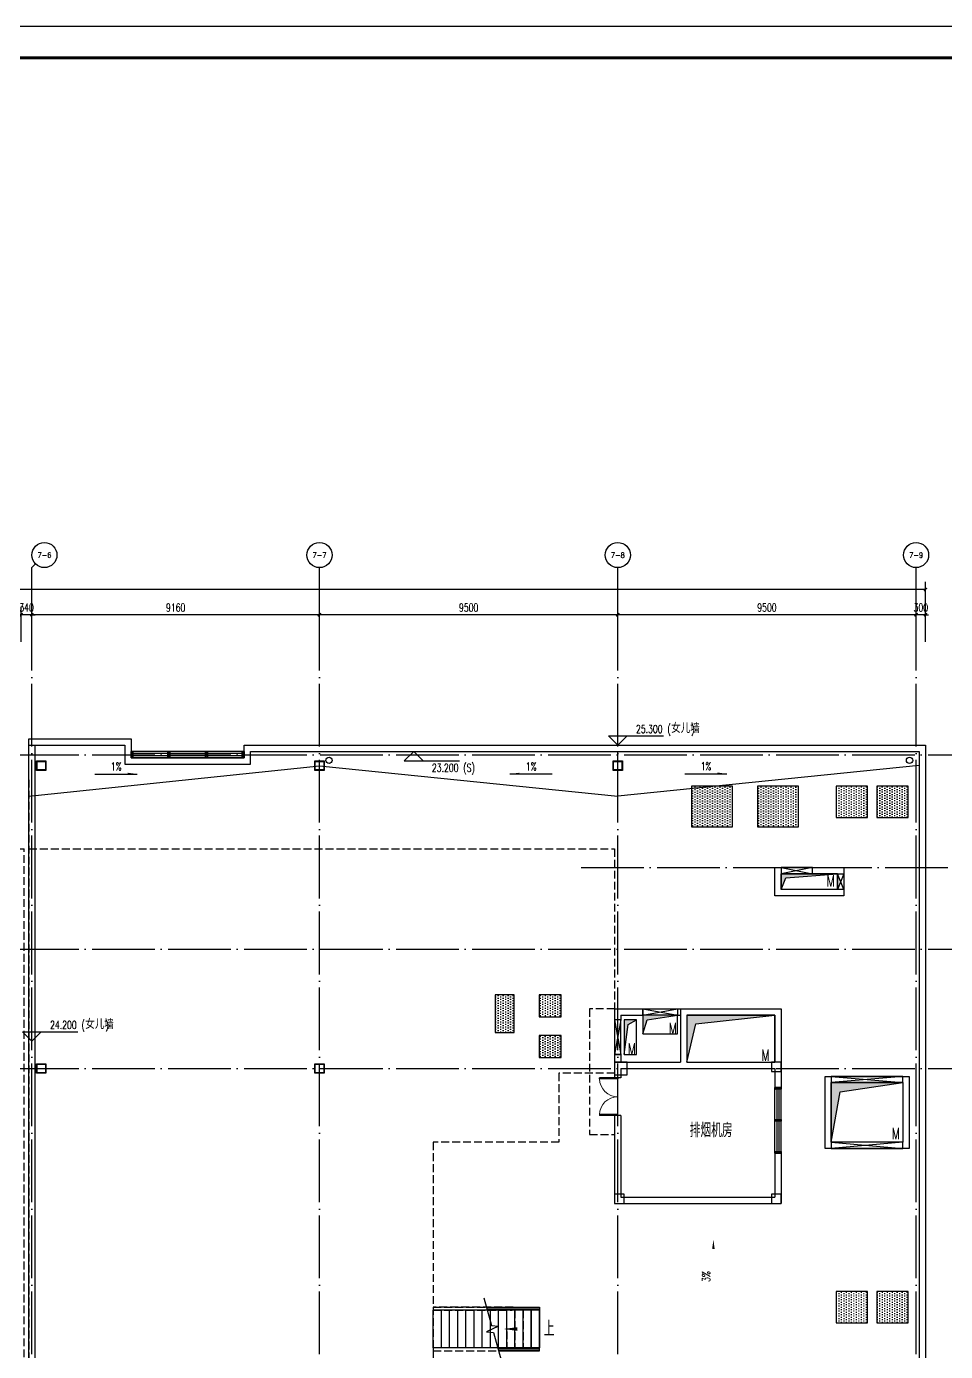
# Model space of a CAD drawing. Extents: x -621157 to 1764546, y -106808 to 741893.
# Drawn here: x 40051 to 69317, y 420984 to 463201 of the extents above; entities that cross this region are included whole.
import ezdxf
from ezdxf.enums import TextEntityAlignment as Align

# ---------------------------------------------------------------- set-up
doc = ezdxf.new("R2010")
doc.units = 0
doc.header["$LTSCALE"] = 1000
doc.header["$MEASUREMENT"] = 0
doc.linetypes.add('XREF-A-101-平面图_t3$0$DASH', pattern=[0.35, 0.25, -0.1])
doc.linetypes.add('XREF-A-101-平面图_t3$0$DOTE', pattern=[2.42, 2, -0.2, 0.02, -0.2])
for name, color, linetype in [('0-底图', 7, 'Continuous'), ('AXIS_TEXT', 7, 'Continuous'), ('XREF-A-101-平面图_t3$0$A-ABOVE', 8, 'XREF-A-101-平面图_t3$0$DASH'), ('XREF-A-101-平面图_t3$0$A-ANNO-CUTL', 8, 'Continuous'), ('XREF-A-101-平面图_t3$0$A-COLUMN', 8, 'Continuous'), ('XREF-A-101-平面图_t3$0$A-CURTWALL', 8, 'Continuous'), ('XREF-A-101-平面图_t3$0$A-DIM_ELEV', 8, 'Continuous'), ('XREF-A-101-平面图_t3$0$A-DOTE', 8, 'Continuous'), ('XREF-A-101-平面图_t3$0$A-GROUND', 8, 'Continuous'), ('XREF-A-101-平面图_t3$0$A-HANDRAIL', 8, 'Continuous'), ('XREF-A-101-平面图_t3$0$A-LEAD-AROW', 8, 'Continuous'), ('XREF-A-101-平面图_t3$0$A-PUB_HATCH', 8, 'Continuous'), ('XREF-A-101-平面图_t3$0$A-ROOF', 8, 'Continuous'), ('XREF-A-101-平面图_t3$0$A-roof-water', 8, 'Continuous'), ('XREF-A-101-平面图_t3$0$A-ROOM-CH', 8, 'Continuous'), ('XREF-A-101-平面图_t3$0$A-STAIR', 8, 'Continuous'), ('XREF-A-101-平面图_t3$0$A-WALL', 8, 'Continuous'), ('XREF-A-101-平面图_t3$0$A-WALL-FILL', 8, 'Continuous'), ('XREF-A-101-平面图_t3$0$A-WINDOW', 8, 'Continuous'), ('XREF-A-101-平面图_t3$0$AXIS', 8, 'Continuous'), ('XREF-A-101-平面图_t3$0$COLU_DIM', 8, 'Continuous'), ('XREF-A-101-平面图_t3$0$M-HOLE', 8, 'Continuous'), ('XREF-A-101-平面图_t3$0$P-投影', 8, 'Continuous'), ('XREF-A-101-平面图_t3$0$SS-COLUMN', 8, 'Continuous')]:
    doc.layers.add(name, color=color, linetype=linetype)
doc.styles.add('COMPLEX', font='COMPLEX')
doc.styles.add('XREF-A-101-平面图_t3$0$-HZDXCROMANS', font='ROMANS.shx', dxfattribs={"bigfont": 'HZDXC.shx'})
doc.styles.add('XREF-A-101-平面图_t3$0$A-AXIS-LABEL', font='COMPLEX', dxfattribs={"bigfont": 'GBCBIG'})
doc.styles.add('XREF-A-101-平面图_t3$0$A-DIM_T3', font='SIMPLEX', dxfattribs={"width": 0.705882, "bigfont": 'GBCBIG'})
doc.styles.add('XREF-A-101-平面图_t3$0$A-STANDARD', font='SIMPLEX', dxfattribs={"bigfont": 'GBCBIG'})
doc.styles.add('XREF-A-101-平面图_t3$0$hzdxcROMANS', font='ROMANS', dxfattribs={"width": 0.8, "bigfont": 'HZDXC'})
doc.dimstyles.new('XREF-A-101-平面图_t3$0$A-DIM-100', dxfattribs={"dimscale": 100, "dimtxt": 2.55, "dimasz": 1, "dimexe": 2.5, "dimexo": 3, "dimgap": 1, "dimtad": 1, "dimdec": 0, "dimzin": 0, "dimdsep": 46, "dimtxsty": 'XREF-A-101-平面图_t3$0$A-DIM_T3', "dimblk": 'XREF-A-101-平面图_t3$0$_ArchTick', "dimcen": 0.09, "dimclrt": 7, "dimazin": 2, "dimtfac": 1, "dimtdec": 0, "dimtix": 1, "dimtmove": 2, "dimatfit": 3, "dimfxl": 0, "dimtolj": 1, "dimtzin": 0, "dimarcsym": 0})

# ---------------------------------------------------------------- blocks, each defined once
blk = doc.blocks.new('XREF-A-101-平面图_t3$0$G$C869EB286')
at = {"layer": 'XREF-A-101-平面图_t3$0$A-WINDOW'}
h = blk.add_hatch(dxfattribs=at)
h.set_pattern_fill('ANSI31', color=256, scale=25)
h.set_pattern_definition([(45, (-143.957, -89940), (-28.0633, 28.0633), [])])
h.paths.add_polyline_path([(0, 60), (200, 60), (200, 0), (0, 0)])
blk.add_lwpolyline([(0, 60), (200, 60), (200, 0), (0, 0)], close=True, dxfattribs=at)
blk = doc.blocks.new('XREF-A-101-平面图_t3$0$柱网RF')
at = {"layer": 'XREF-A-101-平面图_t3$0$A-COLUMN'}
for points in [[(56900, -10200), (57300, -10200), (57300, -9800), (56900, -9800)], [(61900, -10100), (62200, -10100), (62200, -9800), (61900, -9800)], [(56900, -14300), (57200, -14300), (57200, -14000), (56900, -14000)], [(61900, -14300), (62200, -14300), (62200, -14000), (61900, -14000)]]:
    blk.add_lwpolyline(points, close=True, dxfattribs=at)
blk = doc.blocks.new('XREF-A-101-平面图_t3$0$ROOM')
at = {"layer": 'XREF-A-101-平面图_t3$0$A-ROOM-CH', "style": 'XREF-A-101-平面图_t3$0$-HZDXCROMANS', "width": 0.6}
for tag, p in [('中文房间名称', (0, -1000)), ('英文房间名称', (0, -1500))]:
    blk.add_attdef(tag, text='', height=300, dxfattribs=at).set_placement(p, align=Align.CENTER)
blk = doc.blocks.new('XREF-A-101-平面图_t3$0$G$CEB38B5CA(2)')
at = {"layer": 'XREF-A-101-平面图_t3$0$A-ABOVE'}
for p, q in [((12384, -63410), (12384, -39860)), ((12534, -76810), (12534, -39860)), ((25414, -54460), (25414, -55860)), ((28794, -54560), (25414, -54560)), ((28794, -54560), (25414, -54560)), ((25414, -55760), (25414, -54560)), ((25674, -55760), (25674, -54560)), ((25934, -55760), (25934, -54560)), ((26194, -55760), (26194, -54560)), ((26454, -55760), (26454, -54560)), ((26714, -55760), (26714, -54560)), ((26974, -55760), (26974, -54560)), ((27234, -55760), (27234, -54560)), ((27494, -55760), (27494, -54560)), ((27754, -55760), (27754, -54560)), ((28014, -54560), (28014, -55760)), ((28014, -55760), (28014, -54560)), ((28274, -54560), (28274, -55760)), ((28274, -55760), (28274, -54560)), ((28534, -54560), (28534, -55760)), ((28534, -55760), (28534, -54560)), ((28794, -54560), (28794, -55760)), ((28794, -55760), (28794, -54560)), ((27754, -55234), (27754, -55760)), ((28794, -55760), (25414, -55760)), ((28794, -55760), (27526, -55760)), ((25214, -56160), (25214, -56160)), ((-17811, -56710), (-17811, -58260)), ((-16111, -56710), (-17811, -56710)), ((-16411, -58060), (-16361, -58060)), ((-16411, -58260), (-16411, -58060)), ((-17811, -58260), (-16411, -58260)), ((-17711, -61640), (-17711, -58260)), ((-17711, -61640), (-17711, -58260)), ((-17711, -58260), (-16511, -58260)), ((-17711, -58520), (-16511, -58520)), ((-16511, -61640), (-16511, -58260)), ((-17711, -58780), (-16511, -58780)), ((-17711, -59040), (-16511, -59040)), ((-17711, -59300), (-16511, -59300)), ((-17711, -59560), (-16511, -59560)), ((-17711, -59820), (-16511, -59820)), ((-17711, -60080), (-16511, -60080)), ((-17711, -60340), (-16511, -60340)), ((-17711, -60600), (-16511, -60600)), ((-17037, -60600), (-16511, -60600)), ((-16511, -61640), (-16511, -60372)), ((-17711, -60860), (-16511, -60860)), ((-17711, -60860), (-16511, -60860)), ((-17711, -61120), (-16511, -61120)), ((-17711, -61120), (-16511, -61120)), ((-17711, -61380), (-16511, -61380)), ((-17711, -61380), (-16511, -61380)), ((-17711, -61640), (-16511, -61640)), ((-17711, -61640), (-16511, -61640)), ((12384, -63410), (-16361, -63410)), ((25414, -76810), (12534, -76810))]:
    blk.add_line(p, q, dxfattribs=at)
for points in [[(-16111, -56710), (-16111, -56710), (-16111, -56710), (-16111, -39860), (12384, -39860)], [(12534, -39860), (31189, -39860), (31189, -47010)], [(31189, -47010), (29414, -47010), (29414, -49210), (25414, -49210), (25414, -76810)], [(27955, -54460), (25414, -54460), (25414, -54560), (27922, -54560)], [(25414, -54460), (28794, -54460), (28794, -54560), (25414, -54560)], [(27526, -55760), (25414, -55760), (25414, -55860), (27493, -55860)], [(27493, -55860), (28794, -55860), (28794, -55760), (27526, -55760)], [(-16361, -63410), (-16361, -58060), (-16361, -58060), (-16361, -58060)], [(-17811, -60801), (-17811, -58260), (-17711, -58260), (-17711, -60768)], [(-17811, -58260), (-17811, -61640), (-17711, -61640), (-17711, -58260)], [(-16511, -60372), (-16511, -58260), (-16411, -58260), (-16411, -60339)], [(-16411, -60339), (-16411, -61640), (-16511, -61640), (-16511, -60372)]]:
    blk.add_lwpolyline(points, dxfattribs=at)
for points in [[(-11311, -53360), (-2311, -53360), (-2311, -55610), (-11311, -55610)], [(689, -53360), (9689, -53360), (9689, -55610), (689, -55610)], [(-11311, -58560), (-2311, -58560), (-2311, -60810), (-11311, -60810)], [(689, -58560), (9689, -58560), (9689, -60810), (689, -60810)]]:
    blk.add_lwpolyline(points, close=True, dxfattribs=at)
at = {"layer": 'XREF-A-101-平面图_t3$0$A-ANNO-CUTL'}
for points in [[(27024, -54171), (27268, -55052), (27491, -55069), (27106, -55253), (27329, -55269), (27573, -56149)], [(-18100, -59870), (-17219, -60115), (-17090, -59933), (-17131, -60357), (-17003, -60175), (-16122, -60420)]]:
    blk.add_lwpolyline(points, dxfattribs=at)
at = {"layer": 'XREF-A-101-平面图_t3$0$A-GROUND'}
for p, q in [((28794, -54560), (27132, -54560)), ((28534, -54560), (28534, -55760)), ((28794, -54560), (28794, -55760)), ((28794, -55760), (27526, -55760)), ((-17711, -61640), (-17711, -59978)), ((-16511, -61640), (-16511, -60372)), ((-17711, -61380), (-16511, -61380)), ((-17711, -61640), (-16511, -61640))]:
    blk.add_line(p, q, dxfattribs=at)
for points in [[(27104, -54460), (28794, -54460), (28794, -54560), (27132, -54560)], [(27493, -55860), (28794, -55860), (28794, -55760), (27526, -55760)], [(-17811, -59950), (-17811, -61640), (-17711, -61640), (-17711, -59978)], [(-16411, -60339), (-16411, -61640), (-16511, -61640), (-16511, -60372)]]:
    blk.add_lwpolyline(points, dxfattribs=at)
at = {"layer": 'XREF-A-101-平面图_t3$0$A-HANDRAIL'}
for p, q in [((27111, -54485), (28794, -54485)), ((27125, -54535), (28794, -54535)), ((27472, -55785), (28794, -55785)), ((27486, -55835), (28794, -55835)), ((-17786, -59957), (-17786, -61640)), ((-17736, -59971), (-17736, -61640)), ((-16486, -60318), (-16486, -61640)), ((-16436, -60332), (-16436, -61640))]:
    blk.add_line(p, q, dxfattribs=at)
at = {"layer": 'XREF-A-101-平面图_t3$0$A-LEAD-AROW'}
for points in [[(28794, -55160, 0, 0, 0), (27645, -55160, 0, 120, 0), (28095, -55160, 0, 0, 0)], [(-17111, -61640, 0, 0, 0), (-17111, -60492, 0, 120, 0), (-17111, -60942, 0, 0, 0)]]:
    blk.add_lwpolyline(points, format="xyseb", dxfattribs=at)
at = {"layer": 'XREF-A-101-平面图_t3$0$A-STAIR'}
for p, q in [((28794, -54560), (25414, -54560)), ((25414, -55760), (25414, -54560)), ((25674, -55760), (25674, -54560)), ((25934, -55760), (25934, -54560)), ((26194, -55760), (26194, -54560)), ((26454, -55760), (26454, -54560)), ((26714, -55760), (26714, -54560)), ((26974, -55760), (26974, -54560)), ((27234, -55760), (27234, -54560)), ((27494, -55760), (27494, -54560)), ((27754, -55760), (27754, -54560)), ((28014, -55760), (28014, -54560)), ((28274, -55760), (28274, -54560)), ((28534, -55760), (28534, -54560)), ((28794, -55760), (28794, -54560)), ((28794, -55760), (25414, -55760)), ((-17711, -61640), (-17711, -58260)), ((-17711, -58260), (-16511, -58260)), ((-17711, -58520), (-16511, -58520)), ((-16511, -61640), (-16511, -58260)), ((-17711, -58780), (-16511, -58780)), ((-17711, -59040), (-16511, -59040)), ((-17711, -59300), (-16511, -59300)), ((-17711, -59560), (-16511, -59560)), ((-17711, -59820), (-16511, -59820)), ((-17711, -60080), (-16511, -60080)), ((-17711, -60340), (-16511, -60340)), ((-17711, -60600), (-16511, -60600)), ((-17711, -60860), (-16511, -60860)), ((-17711, -61120), (-16511, -61120)), ((-17711, -61380), (-16511, -61380)), ((-17711, -61640), (-16511, -61640))]:
    blk.add_line(p, q, dxfattribs=at)
at = {"layer": 'XREF-A-101-平面图_t3$0$A-LEAD-AROW', "color": 7, "style": 'XREF-A-101-平面图_t3$0$A-STANDARD'}
for p in [(28929, -55385), (-17271, -62225)]:
    blk.add_text('上', height=480, dxfattribs=at).set_placement(p)
blk = doc.blocks.new('XREF-A-101-平面图_t3$0$_ArchTick')
at = {"color": 0, "linetype": 'ByBlock', "const_width": 0.4}
blk.add_lwpolyline([(-0.5, -0.5), (0.5, 0.5)], dxfattribs=at)
blk = doc.blocks.new('*D25494')
at = {"layer": 'Defpoints', "color": 0}
for p in [(66500, 44460), (66500, 43300), (66800, 43300)]:
    blk.add_point(p, dxfattribs=at)
at = {"layer": 'XREF-A-101-平面图_t3$0$AXIS', "color": 0, "lineweight": -2}
for p, q in [((66500, 44460), (66400, 44460)), ((66500, 43600), (66500, 44710)), ((66800, 44460), (66500, 44460)), ((66800, 43600), (66800, 44710)), ((66800, 44460), (66900, 44460))]:
    blk.add_line(p, q, dxfattribs=at)
at = {"layer": 'XREF-A-101-平面图_t3$0$AXIS', "color": 0, "linetype": 'ByBlock', "lineweight": -2, "xscale": 100, "yscale": 100, "zscale": 100}
blk.add_blockref('XREF-A-101-平面图_t3$0$_ArchTick', (66500, 44460), dxfattribs=at)
at = {"layer": 'XREF-A-101-平面图_t3$0$AXIS', "color": 0, "linetype": 'ByBlock', "lineweight": -2, "xscale": 100, "yscale": 100, "zscale": 100, "rotation": 180}
blk.add_blockref('XREF-A-101-平面图_t3$0$_ArchTick', (66800, 44460), dxfattribs=at)
at = {"layer": 'XREF-A-101-平面图_t3$0$AXIS', "color": 7, "insert": (66650, 44687), "char_height": 255, "attachment_point": 5, "style": 'XREF-A-101-平面图_t3$0$A-DIM_T3'}
blk.add_mtext('\\A1;300', dxfattribs=at)
blk = doc.blocks.new('*D25495')
at = {"layer": 'Defpoints', "color": 0}
for p in [(57000, 44460), (57000, 43300), (66500, 43300)]:
    blk.add_point(p, dxfattribs=at)
at = {"layer": 'XREF-A-101-平面图_t3$0$AXIS', "color": 0, "lineweight": -2}
for p, q in [((57000, 43600), (57000, 44710)), ((66500, 44460), (57000, 44460)), ((66500, 43600), (66500, 44710))]:
    blk.add_line(p, q, dxfattribs=at)
at = {"layer": 'XREF-A-101-平面图_t3$0$AXIS', "color": 0, "linetype": 'ByBlock', "lineweight": -2, "xscale": 100, "yscale": 100, "zscale": 100, "rotation": 180}
blk.add_blockref('XREF-A-101-平面图_t3$0$_ArchTick', (57000, 44460), dxfattribs=at)
at = {"layer": 'XREF-A-101-平面图_t3$0$AXIS', "color": 0, "linetype": 'ByBlock', "lineweight": -2, "xscale": 100, "yscale": 100, "zscale": 100}
blk.add_blockref('XREF-A-101-平面图_t3$0$_ArchTick', (66500, 44460), dxfattribs=at)
at = {"layer": 'XREF-A-101-平面图_t3$0$AXIS', "color": 7, "insert": (61750, 44687), "char_height": 255, "attachment_point": 5, "style": 'XREF-A-101-平面图_t3$0$A-DIM_T3'}
blk.add_mtext('\\A1;9500', dxfattribs=at)
blk = doc.blocks.new('*D25496')
at = {"layer": 'Defpoints', "color": 0}
for p in [(47500, 44460), (47500, 43300), (57000, 43300)]:
    blk.add_point(p, dxfattribs=at)
at = {"layer": 'XREF-A-101-平面图_t3$0$AXIS', "color": 0, "lineweight": -2}
for p, q in [((47500, 43600), (47500, 44710)), ((57000, 44460), (47500, 44460)), ((57000, 43600), (57000, 44710))]:
    blk.add_line(p, q, dxfattribs=at)
at = {"layer": 'XREF-A-101-平面图_t3$0$AXIS', "color": 0, "linetype": 'ByBlock', "lineweight": -2, "xscale": 100, "yscale": 100, "zscale": 100, "rotation": 180}
blk.add_blockref('XREF-A-101-平面图_t3$0$_ArchTick', (47500, 44460), dxfattribs=at)
at = {"layer": 'XREF-A-101-平面图_t3$0$AXIS', "color": 0, "linetype": 'ByBlock', "lineweight": -2, "xscale": 100, "yscale": 100, "zscale": 100}
blk.add_blockref('XREF-A-101-平面图_t3$0$_ArchTick', (57000, 44460), dxfattribs=at)
at = {"layer": 'XREF-A-101-平面图_t3$0$AXIS', "color": 7, "insert": (52250, 44687), "char_height": 255, "attachment_point": 5, "style": 'XREF-A-101-平面图_t3$0$A-DIM_T3'}
blk.add_mtext('\\A1;9500', dxfattribs=at)
blk = doc.blocks.new('*D25497')
at = {"layer": 'Defpoints', "color": 0}
for p in [(38340, 44460), (38340, 43300), (47500, 43300)]:
    blk.add_point(p, dxfattribs=at)
at = {"layer": 'XREF-A-101-平面图_t3$0$AXIS', "color": 0, "lineweight": -2}
for p, q in [((38340, 43600), (38340, 44710)), ((47500, 44460), (38340, 44460)), ((47500, 43600), (47500, 44710))]:
    blk.add_line(p, q, dxfattribs=at)
at = {"layer": 'XREF-A-101-平面图_t3$0$AXIS', "color": 0, "linetype": 'ByBlock', "lineweight": -2, "xscale": 100, "yscale": 100, "zscale": 100, "rotation": 180}
blk.add_blockref('XREF-A-101-平面图_t3$0$_ArchTick', (38340, 44460), dxfattribs=at)
at = {"layer": 'XREF-A-101-平面图_t3$0$AXIS', "color": 0, "linetype": 'ByBlock', "lineweight": -2, "xscale": 100, "yscale": 100, "zscale": 100}
blk.add_blockref('XREF-A-101-平面图_t3$0$_ArchTick', (47500, 44460), dxfattribs=at)
at = {"layer": 'XREF-A-101-平面图_t3$0$AXIS', "color": 7, "insert": (42920, 44687), "char_height": 255, "attachment_point": 5, "style": 'XREF-A-101-平面图_t3$0$A-DIM_T3'}
blk.add_mtext('\\A1;9160', dxfattribs=at)
blk = doc.blocks.new('*D25498')
at = {"layer": 'Defpoints', "color": 0}
for p in [(38000, 44460), (38000, 43300), (38340, 43300)]:
    blk.add_point(p, dxfattribs=at)
at = {"layer": 'XREF-A-101-平面图_t3$0$AXIS', "color": 0, "lineweight": -2}
for p, q in [((38000, 44460), (37900, 44460)), ((38000, 43600), (38000, 44710)), ((38340, 44460), (38000, 44460)), ((38340, 43600), (38340, 44710)), ((38340, 44460), (38440, 44460))]:
    blk.add_line(p, q, dxfattribs=at)
at = {"layer": 'XREF-A-101-平面图_t3$0$AXIS', "color": 0, "linetype": 'ByBlock', "lineweight": -2, "xscale": 100, "yscale": 100, "zscale": 100}
blk.add_blockref('XREF-A-101-平面图_t3$0$_ArchTick', (38000, 44460), dxfattribs=at)
at = {"layer": 'XREF-A-101-平面图_t3$0$AXIS', "color": 0, "linetype": 'ByBlock', "lineweight": -2, "xscale": 100, "yscale": 100, "zscale": 100, "rotation": 180}
blk.add_blockref('XREF-A-101-平面图_t3$0$_ArchTick', (38340, 44460), dxfattribs=at)
at = {"layer": 'XREF-A-101-平面图_t3$0$AXIS', "color": 7, "insert": (38170, 44687), "char_height": 255, "attachment_point": 5, "style": 'XREF-A-101-平面图_t3$0$A-DIM_T3'}
blk.add_mtext('\\A1;340', dxfattribs=at)
blk = doc.blocks.new('_AXISO')
blk.add_circle((0, 0), 0.5)
at = {"layer": 'AXIS_TEXT', "style": 'COMPLEX'}
blk.add_attdef('A', text='', height=0.56, dxfattribs=at).set_placement((-0.25, -0.28), (0.25, -0.28), align=Align.FIT)
blk = doc.blocks.new('*D25505')
at = {"layer": 'Defpoints', "color": 0}
for p in [(-500, 45260), (-500, 43300), (66800, 43300)]:
    blk.add_point(p, dxfattribs=at)
at = {"layer": 'XREF-A-101-平面图_t3$0$AXIS', "color": 0, "lineweight": -2}
for p, q in [((-500, 43600), (-500, 45510)), ((66800, 45260), (-500, 45260)), ((66800, 43600), (66800, 45510))]:
    blk.add_line(p, q, dxfattribs=at)
at = {"layer": 'XREF-A-101-平面图_t3$0$AXIS', "color": 0, "linetype": 'ByBlock', "lineweight": -2, "xscale": 100, "yscale": 100, "zscale": 100, "rotation": 180}
blk.add_blockref('XREF-A-101-平面图_t3$0$_ArchTick', (-500, 45260), dxfattribs=at)
at = {"layer": 'XREF-A-101-平面图_t3$0$AXIS', "color": 0, "linetype": 'ByBlock', "lineweight": -2, "xscale": 100, "yscale": 100, "zscale": 100}
blk.add_blockref('XREF-A-101-平面图_t3$0$_ArchTick', (66800, 45260), dxfattribs=at)
at = {"layer": 'XREF-A-101-平面图_t3$0$AXIS', "color": 7, "insert": (33150, 45487), "char_height": 255, "attachment_point": 5, "style": 'XREF-A-101-平面图_t3$0$A-DIM_T3'}
blk.add_mtext('\\A1;67300', dxfattribs=at)
blk = doc.blocks.new('XREF-A-101-平面图_t3$0$G$C24DDAA76')
at = {"layer": 'XREF-A-101-平面图_t3$0$P-投影'}
for centre in [(47803, -183), (66291, -183)]:
    blk.add_circle(centre, 100, dxfattribs=at)
blk = doc.blocks.new('XREF-A-101-平面图_t3$0$SS-Column')
at = {"layer": 'XREF-A-101-平面图_t3$0$SS-COLUMN', "color": 6, "linetype": 'Continuous', "ltscale": 100}
for points in [[(4882077, 782329), (4882377, 782329), (4882377, 782029), (4882077, 782029)], [(4882093, 782313), (4882361, 782313), (4882361, 782045), (4882093, 782045)], [(4891627, 782329), (4891927, 782329), (4891927, 782029), (4891627, 782029)], [(4891643, 782313), (4891911, 782313), (4891911, 782045), (4891643, 782045)], [(4901127, 782329), (4901427, 782329), (4901427, 782029), (4901127, 782029)], [(4901143, 782313), (4901411, 782313), (4901411, 782045), (4901143, 782045)], [(4910327, 782329), (4910627, 782329), (4910627, 782029), (4910327, 782029)], [(4910343, 782313), (4910611, 782313), (4910611, 782045), (4910343, 782045)], [(4911267, 782329), (4911567, 782329), (4911567, 782029), (4911267, 782029)], [(4911283, 782313), (4911551, 782313), (4911551, 782045), (4911283, 782045)], [(4920127, 782329), (4920427, 782329), (4920427, 782029), (4920127, 782029)], [(4920143, 782313), (4920411, 782313), (4920411, 782045), (4920143, 782045)], [(4929627, 782329), (4929927, 782329), (4929927, 782029), (4929627, 782029)], [(4929643, 782313), (4929911, 782313), (4929911, 782045), (4929643, 782045)], [(4891627, 772679), (4891927, 772679), (4891927, 772379), (4891627, 772379)], [(4891643, 772663), (4891911, 772663), (4891911, 772395), (4891643, 772395)], [(4901127, 772679), (4901427, 772679), (4901427, 772379), (4901127, 772379)], [(4901143, 772663), (4901411, 772663), (4901411, 772395), (4901143, 772395)], [(4910327, 772679), (4910627, 772679), (4910627, 772379), (4910327, 772379)], [(4910343, 772663), (4910611, 772663), (4910611, 772395), (4910343, 772395)], [(4911267, 772679), (4911567, 772679), (4911567, 772379), (4911267, 772379)], [(4911283, 772663), (4911551, 772663), (4911551, 772395), (4911283, 772395)], [(4920127, 772679), (4920427, 772679), (4920427, 772379), (4920127, 772379)], [(4920143, 772663), (4920411, 772663), (4920411, 772395), (4920143, 772395)], [(4882127, 762679), (4882427, 762679), (4882427, 762379), (4882127, 762379)], [(4882143, 762663), (4882411, 762663), (4882411, 762395), (4882143, 762395)], [(4891627, 762679), (4891927, 762679), (4891927, 762379), (4891627, 762379)], [(4891643, 762663), (4891911, 762663), (4891911, 762395), (4891643, 762395)], [(4901127, 762679), (4901427, 762679), (4901427, 762379), (4901127, 762379)], [(4901143, 762663), (4901411, 762663), (4901411, 762395), (4901143, 762395)], [(4910327, 762679), (4910627, 762679), (4910627, 762379), (4910327, 762379)], [(4910343, 762663), (4910611, 762663), (4910611, 762395), (4910343, 762395)], [(4911267, 762679), (4911567, 762679), (4911567, 762379), (4911267, 762379)], [(4911283, 762663), (4911551, 762663), (4911551, 762395), (4911283, 762395)], [(4920127, 762679), (4920427, 762679), (4920427, 762379), (4920127, 762379)], [(4920143, 762663), (4920411, 762663), (4920411, 762395), (4920143, 762395)], [(4882127, 752679), (4882427, 752679), (4882427, 752379), (4882127, 752379)], [(4882143, 752663), (4882411, 752663), (4882411, 752395), (4882143, 752395)], [(4891627, 752679), (4891927, 752679), (4891927, 752379), (4891627, 752379)], [(4891643, 752663), (4891911, 752663), (4891911, 752395), (4891643, 752395)], [(4901127, 752679), (4901427, 752679), (4901427, 752379), (4901127, 752379)], [(4901143, 752663), (4901411, 752663), (4901411, 752395), (4901143, 752395)], [(4910327, 752679), (4910627, 752679), (4910627, 752379), (4910327, 752379)], [(4910343, 752663), (4910611, 752663), (4910611, 752395), (4910343, 752395)], [(4911267, 752679), (4911567, 752679), (4911567, 752379), (4911267, 752379)], [(4911283, 752663), (4911551, 752663), (4911551, 752395), (4911283, 752395)], [(4920127, 752679), (4920427, 752679), (4920427, 752379), (4920127, 752379)], [(4920143, 752663), (4920411, 752663), (4920411, 752395), (4920143, 752395)], [(4911267, 742879), (4911567, 742879), (4911567, 742579), (4911267, 742579)], [(4911283, 742863), (4911551, 742863), (4911551, 742595), (4911283, 742595)], [(4920127, 742779), (4920427, 742779), (4920427, 742479), (4920127, 742479)], [(4920143, 742763), (4920411, 742763), (4920411, 742495), (4920143, 742495)]]:
    blk.add_lwpolyline(points, close=True, dxfattribs=at)
blk = doc.blocks.new('XREF-A-101-平面图_t3$0$G$C8D967849')
at = {"layer": 'XREF-A-101-平面图_t3$0$COLU_DIM', "linetype": 'Continuous', "ltscale": 100}
blk.add_blockref('XREF-A-101-平面图_t3$0$SS-Column', (-4872777, -742529), dxfattribs=at)
blk = doc.blocks.new('XREF-A-101-平面图_t3$0$WINDOW2DLIB$SYSLIB$00000001')
at = {"color": 0}
for points in [[(-0.5, 0.5), (-0.5, -0.5)], [(-0.5, 0.5), (0.5, 0.5)], [(0.5, -0.5), (0.5, 0.5)], [(0.5, 0.167), (-0.5, 0.167)], [(0.5, -0.167), (-0.5, -0.167)], [(-0.5, -0.5), (0.5, -0.5)]]:
    blk.add_lwpolyline(points, dxfattribs=at)
blk = doc.blocks.new('XREF-A-101-平面图_t3$0$DOOR2DLIB$SYSLIB$00000108')
at = {"color": 0}
for p, q in [((-0.5, 0), (-0.5, 0.4875)), ((-0.475, 0.4875), (-0.5, 0.4875)), ((-0.475, 0), (-0.475, 0.4875)), ((0.475, 0), (0.475, 0.4875)), ((0.475, 0.4875), (0.5, 0.4875)), ((0.5, 0), (0.5, 0.4875)), ((-0.5, 0), (-0.475, 0)), ((0.5, 0), (0.475, 0))]:
    blk.add_line(p, q, dxfattribs=at)
at = {"color": 0, "lineweight": 13}
for centre, start, end in [((-0.4875, 0), 0, 88.53072), ((0.4875, 0), 91.46928, 180)]:
    blk.add_arc(centre, 0.4875, start, end, dxfattribs=at)
blk = doc.blocks.new('A0-Verital')
blk.add_lwpolyline([(118900, 84100), (0, 84100), (0, 0), (118900, 0)], close=True)
at = {"const_width": 100}
blk.add_lwpolyline([(2500, 83100), (117900, 83100), (117900, 1000), (2500, 1000)], close=True, dxfattribs=at)
blk = doc.blocks.new('XREF-A-101-平面图_t3$0$轴网(3)')
at = {"layer": 'XREF-A-101-平面图_t3$0$A-DOTE', "linetype": 'XREF-A-101-平面图_t3$0$DOTE'}
for p, q in [((38340, -3300), (38340, 43300)), ((47500, -3300), (47500, 43300)), ((57000, -3300), (57000, 43300)), ((66500, -3300), (66500, 43300)), ((-3300, 40000), (69800, 40000)), ((55830.8, 36400), (69800, 36400)), ((-3300, 33800), (69800, 33800)), ((-3300, 30000), (69800, 30000))]:
    blk.add_line(p, q, dxfattribs=at)
at = {"layer": 'XREF-A-101-平面图_t3$0$AXIS'}
for p, q in [((38340, 45959.5), (38457.2, 46076.7)), ((38340, 43300), (38340, 45959.5)), ((47500, 43300), (47500, 45959.5)), ((57000, 43300), (57000, 45959.5)), ((66500, 43300), (66500, 45959.5))]:
    blk.add_line(p, q, dxfattribs=at)
ref = blk.add_blockref('_AXISO', (38740, 46359.5), dxfattribs=dict(at, xscale=800, yscale=800, zscale=800))
ref.add_attrib('A', '7-6', dxfattribs={"color": 7, "height": 168.54, "style": 'XREF-A-101-平面图_t3$0$A-AXIS-LABEL', "width": 0.933333}).set_placement((38515.3, 46275.2), (38964.7, 46275.2), align=Align.FIT)
ref = blk.add_blockref('_AXISO', (47500, 46359.5), dxfattribs=dict(at, xscale=800, yscale=800, zscale=800))
ref.add_attrib('A', '7-7', dxfattribs={"color": 7, "height": 168.54, "style": 'XREF-A-101-平面图_t3$0$A-AXIS-LABEL', "width": 0.933333}).set_placement((47275.3, 46275.2), (47724.7, 46275.2), align=Align.FIT)
ref = blk.add_blockref('_AXISO', (57000, 46359.5), dxfattribs=dict(at, xscale=800, yscale=800, zscale=800))
ref.add_attrib('A', '7-8', dxfattribs={"color": 7, "height": 168.54, "style": 'XREF-A-101-平面图_t3$0$A-AXIS-LABEL', "width": 0.933333}).set_placement((56775.3, 46275.2), (57224.7, 46275.2), align=Align.FIT)
ref = blk.add_blockref('_AXISO', (66500, 46359.5), dxfattribs=dict(at, xscale=800, yscale=800, zscale=800))
ref.add_attrib('A', '7-9', dxfattribs={"color": 7, "height": 168.54, "style": 'XREF-A-101-平面图_t3$0$A-AXIS-LABEL', "width": 0.933333}).set_placement((66275.3, 46275.2), (66724.7, 46275.2), align=Align.FIT)
for p1, p2, distance, picture, middle in [((66800, 43300), (-500, 43300), -1959.5, '*D25505', (33150, 45487)), ((38340, 43300), (38000, 43300), -1159.5, '*D25498', (38170, 44687)), ((47500, 43300), (38340, 43300), -1159.5, '*D25497', (42920, 44687)), ((57000, 43300), (47500, 43300), -1159.5, '*D25496', (52250, 44687)), ((66500, 43300), (57000, 43300), -1159.5, '*D25495', (61750, 44687)), ((66800, 43300), (66500, 43300), -1159.5, '*D25494', (66650, 44687))]:
    dim = blk.add_aligned_dim(p1=p1, p2=p2, distance=distance, dimstyle='XREF-A-101-平面图_t3$0$A-DIM-100', dxfattribs=at)
    dim.commit()
    dim.dimension.update_dxf_attribs({"geometry": picture, "text_midpoint": middle})
blk = doc.blocks.new('XREF-A-101-平面图_t3')
at = {"layer": 'XREF-A-101-平面图_t3$0$A-LEAD-AROW', "transparency": 33554559}
for points in [[(241689, 439384), (241389, 439384), (241389, 439424)], [(253563, 439384), (253863, 439384), (253863, 439424)], [(260474, 439390), (260174, 439390), (260174, 439430)]]:
    blk.add_hatch(color=256, dxfattribs=at).paths.add_polyline_path(points, flags=17)
at = {"layer": 'XREF-A-101-平面图_t3$0$A-PUB_HATCH'}
h = blk.add_hatch(dxfattribs=at)
h.set_pattern_fill('DOTS', color=256, scale=50, angle=270)
h.set_pattern_definition([(270, (258350, 678205.41), (79.375, -39.6875), [0, -79.375])])
h.paths.add_polyline_path([(260650, 437700), (260650, 439000), (259350, 439000), (259350, 437700)])
h = blk.add_hatch(dxfattribs=at)
h.set_pattern_fill('DOTS', color=256, scale=50, angle=270)
h.set_pattern_definition([(270, (260450, 678205.41), (79.375, -39.6875), [0, -79.375])])
h.paths.add_polyline_path([(262750, 437700), (262750, 439000), (261450, 439000), (261450, 437700)])
h = blk.add_hatch(dxfattribs=at)
h.set_pattern_fill('DOTS', color=256, scale=50, angle=270)
h.set_pattern_definition([(270, (263250, 678805.41), (79.375, -39.6875), [0, -79.375])])
h.paths.add_polyline_path([(264950, 438000), (264950, 439000), (263950, 439000), (263950, 438000)])
h = blk.add_hatch(dxfattribs=at)
h.set_pattern_fill('DOTS', color=256, scale=50, angle=270)
h.set_pattern_definition([(270, (264550, 678805.41), (79.375, -39.6875), [0, -79.375])])
h.paths.add_polyline_path([(266250, 438000), (266250, 439000), (265250, 439000), (265250, 438000)])
h = blk.add_hatch(color=256, dxfattribs=at)
h.dxf.hatch_style = 1
h.paths.add_polyline_path([(262200, 435700), (262352, 436077), (264000, 436200), (262200, 436200)])
h = blk.add_hatch(dxfattribs=at)
h.set_pattern_fill('DOTS', color=256, scale=50, angle=270)
h.set_pattern_definition([(270, (252000, 672155), (79.375, -39.6875), [0, -79.375])])
h.paths.add_polyline_path([(253700, 431150), (253700, 432350), (253100, 432350), (253100, 431150)])
h = blk.add_hatch(dxfattribs=at)
h.set_pattern_fill('DOTS', color=256, scale=50, angle=270)
h.set_pattern_definition([(270, (253500, 672155), (79.375, -39.6875), [0, -79.375])])
h.paths.add_polyline_path([(255200, 431650), (255200, 432350), (254500, 432350), (254500, 431650)])
h = blk.add_hatch(color=256, dxfattribs=at)
h.dxf.hatch_style = 1
h.paths.add_polyline_path([(257600, 431550), (257200, 431550), (257200, 430450), (257332, 431402)])
h = blk.add_hatch(color=256, dxfattribs=at)
h.dxf.hatch_style = 1
h.paths.add_polyline_path([(258900, 431700), (257800, 431700), (257800, 431100), (257932, 431552)])
h = blk.add_hatch(color=256, dxfattribs=at)
h.dxf.hatch_style = 1
h.paths.add_polyline_path([(262000, 431700), (259200, 431700), (259200, 430200), (259484, 431424)])
h = blk.add_hatch(dxfattribs=at)
h.set_pattern_fill('DOTS', color=256, scale=50, angle=270)
h.set_pattern_definition([(270, (253500, 670855), (79.375, -39.6875), [0, -79.375])])
h.paths.add_polyline_path([(255200, 430350), (255200, 431050), (254500, 431050), (254500, 430350)])
h = blk.add_hatch(color=256, dxfattribs=at)
h.dxf.hatch_style = 1
h.paths.add_polyline_path([(263800, 427650), (264081, 429255), (266075, 429550), (263800, 429550)])
h = blk.add_hatch(dxfattribs=at)
h.set_pattern_fill('DOTS', color=256, scale=50, angle=270)
h.set_pattern_definition([(270, (263250, 662705), (79.375, -39.6875), [0, -79.375])])
h.paths.add_polyline_path([(264950, 421900), (264950, 422900), (263950, 422900), (263950, 421900)])
h = blk.add_hatch(dxfattribs=at)
h.set_pattern_fill('DOTS', color=256, scale=50, angle=270)
h.set_pattern_definition([(270, (264550, 662705), (79.375, -39.6875), [0, -79.375])])
h.paths.add_polyline_path([(266250, 421900), (266250, 422900), (265250, 422900), (265250, 421900)])
at = {"layer": 'XREF-A-101-平面图_t3$0$A-ABOVE'}
blk.add_lwpolyline([(256900, 431900), (256100, 431900), (256100, 427900), (256900, 427900)], dxfattribs=at)
at = {"layer": 'XREF-A-101-平面图_t3$0$A-CURTWALL'}
for p, q in [((245100, 440100), (241500, 440100)), ((241500, 439900), (241500, 440100)), ((245100, 440033), (241500, 440033)), ((245100, 439967), (241500, 439967)), ((245100, 439900), (245100, 440100)), ((245100, 439900), (241500, 439900))]:
    blk.add_line(p, q, dxfattribs=at)
at = {"layer": 'XREF-A-101-平面图_t3$0$A-DIM_ELEV'}
for p, q in [((257000, 440300), (256700, 440600)), ((256700, 440600), (258460, 440600)), ((257000, 440300), (257300, 440600)), ((250500, 440100), (250200, 439800)), ((250500, 440100), (250800, 439800)), ((250200, 439800), (251960, 439800)), ((238340, 430870), (238040, 431170)), ((238040, 431170), (239800, 431170)), ((238340, 430870), (238640, 431170))]:
    blk.add_line(p, q, dxfattribs=at)
at = {"layer": 'XREF-A-101-平面图_t3$0$A-GROUND', "linetype": 'XREF-A-101-平面图_t3$0$DASH'}
for points in [[(238240, 439200), (238240, 429000)], [(238240, 429000), (238240, 400600)]]:
    blk.add_lwpolyline(points, dxfattribs=at)
at = {"layer": 'XREF-A-101-平面图_t3$0$A-LEAD-AROW'}
for points in [[(240347, 439384), (241689, 439384)], [(254905, 439384), (253563, 439384)], [(259132, 439390), (260474, 439390)]]:
    blk.add_lwpolyline(points, dxfattribs=at)
blk.add_lwpolyline([(260045, 422215, 0, 0, 0), (260045, 424548, 0, 80, 0), (260045, 424248, 0, 0, 0)], format="xyseb", dxfattribs=at)
at = {"layer": 'XREF-A-101-平面图_t3$0$A-ROOF'}
blk.add_line((238440, 399900), (238440, 429000), dxfattribs=at)
for points in [[(238240, 440500), (241500, 440500), (241500, 439900), (245100, 439900), (245100, 440300), (266800, 440300), (266800, 410100)], [(238240, 429000), (238240, 440500)], [(238240, 440300), (241300, 440300), (241300, 439700), (245300, 439700), (245300, 440100), (266600, 440100), (266600, 410100)], [(238440, 429000), (238440, 440300)], [(256900, 399700), (238240, 399700), (238240, 429000)]]:
    blk.add_lwpolyline(points, dxfattribs=at)
at = {"layer": 'XREF-A-101-平面图_t3$0$A-roof-water'}
for points in [[(257000, 438677), (257000, 440100)], [(238240, 438677), (247500, 439642)], [(247500, 439642), (257000, 438677)], [(266600, 439652), (257000, 438677)]]:
    blk.add_lwpolyline(points, dxfattribs=at)
at = {"layer": 'XREF-A-101-平面图_t3$0$A-WALL'}
for p, q in [((256900, 431900), (257800, 431900)), ((256900, 431900), (256900, 431550)), ((257800, 431900), (257800, 431700)), ((258900, 431900), (259000, 431900)), ((258900, 431900), (258900, 431700)), ((259000, 431900), (259000, 431700)), ((257100, 431550), (256900, 431550)), ((257100, 431700), (257800, 431700)), ((257100, 431700), (257100, 431550)), ((258900, 431700), (259000, 431700)), ((256900, 430450), (256900, 430200)), ((257100, 430450), (256900, 430450)), ((257100, 430200), (256900, 430200)), ((257100, 430450), (257100, 430200))]:
    blk.add_line(p, q, dxfattribs=at)
at = {"layer": 'XREF-A-101-平面图_t3$0$A-WALL-FILL', "color": 171}
for p, q in [((259000, 431900), (259000, 430200)), ((259000, 431900), (262200, 431900)), ((262200, 431900), (262200, 430100)), ((259200, 431700), (259200, 430200)), ((259200, 431700), (262000, 431700)), ((262000, 431700), (262000, 430200)), ((256900, 430200), (259000, 430200)), ((256900, 430200), (256900, 429700)), ((259200, 430200), (262000, 430200)), ((257100, 430000), (259100, 430000)), ((257100, 430000), (257100, 429700)), ((259100, 430000), (262000, 430000)), ((262000, 430000), (262000, 429400)), ((262200, 430100), (262200, 429400)), ((256900, 428500), (256900, 425700)), ((257100, 428500), (257100, 425900)), ((262000, 427300), (262000, 425900)), ((262200, 427300), (262200, 425700)), ((256900, 425700), (262200, 425700)), ((257100, 425900), (262000, 425900))]:
    blk.add_line(p, q, dxfattribs=at)
for points in [[(257100, 429700), (256900, 429700)], [(262200, 429400), (262000, 429400)], [(257100, 428500), (256900, 428500)], [(262200, 427300), (262000, 427300)]]:
    blk.add_lwpolyline(points, dxfattribs=at)
at = {"layer": 'XREF-A-101-平面图_t3$0$M-HOLE'}
for points in [[(260650, 437700), (260650, 439000), (259350, 439000), (259350, 437700)], [(262750, 437700), (262750, 439000), (261450, 439000), (261450, 437700)], [(264950, 438000), (264950, 439000), (263950, 439000), (263950, 438000)], [(266250, 438000), (266250, 439000), (265250, 439000), (265250, 438000)], [(262000, 435500), (262000, 436400), (264200, 436400), (264200, 435500)], [(263200, 436400), (262200, 436400), (262200, 436200), (263200, 436200)], [(262200, 435700), (262200, 436200), (264000, 436200), (264000, 435700)], [(264000, 436200), (264200, 436200), (264200, 435700), (264000, 435700)], [(253700, 431150), (253700, 432350), (253100, 432350), (253100, 431150)], [(255200, 431650), (255200, 432350), (254500, 432350), (254500, 431650)], [(257800, 431900), (258900, 431900), (258900, 431700), (257800, 431700)], [(257100, 431550), (256900, 431550), (256900, 430450), (257100, 430450)], [(257200, 430450), (257600, 430450), (257600, 431550), (257200, 431550)], [(257800, 431100), (258900, 431100), (258900, 431700), (257800, 431700)], [(259200, 430200), (262000, 430200), (262000, 431700), (259200, 431700)], [(255200, 430350), (255200, 431050), (254500, 431050), (254500, 430350)], [(263600, 427450), (263600, 429750), (266275, 429750), (266275, 427450)], [(266075, 429750), (263800, 429750), (263800, 429550), (266075, 429550)], [(263800, 427650), (263800, 429550), (266075, 429550), (266075, 427650)], [(266075, 427650), (263800, 427650), (263800, 427450), (266075, 427450)], [(264950, 421900), (264950, 422900), (263950, 422900), (263950, 421900)], [(266250, 421900), (266250, 422900), (265250, 422900), (265250, 421900)]]:
    blk.add_lwpolyline(points, close=True, dxfattribs=at)
for points in [[(263200, 436400), (262200, 436200)], [(262200, 436400), (263200, 436200)], [(262200, 435700), (262352, 436077), (264000, 436200), (262200, 436200), (262200, 435700)], [(264200, 436200), (264000, 435700)], [(264200, 435700), (264000, 436200)], [(257800, 431900), (258900, 431700)], [(257800, 431700), (258900, 431900)], [(256900, 431550), (257100, 430450)], [(257100, 431550), (256900, 430450)], [(257600, 431550), (257200, 431550), (257200, 430450), (257332, 431402), (257600, 431550)], [(258900, 431700), (257800, 431700), (257800, 431100), (257932, 431552), (258900, 431700)], [(262000, 431700), (259200, 431700), (259200, 430200), (259484, 431424), (262000, 431700)], [(266075, 429750), (263800, 429550)], [(263800, 429750), (266075, 429550)], [(263800, 427650), (264081, 429255), (266075, 429550), (263800, 429550), (263800, 427650)], [(266075, 427650), (263800, 427450)], [(263800, 427650), (266075, 427450)]]:
    blk.add_lwpolyline(points, dxfattribs=at)
for name, p in [('XREF-A-101-平面图_t3$0$G$C24DDAA76', (200000, 440000)), ('XREF-A-101-平面图_t3$0$G$C8D967849', (200000, 400000)), ('XREF-A-101-平面图_t3$0$G$CEB38B5CA(2)', (225711, 476860))]:
    blk.add_blockref(name, p)
at = {"layer": 'XREF-A-101-平面图_t3$0$A-COLUMN'}
blk.add_blockref('XREF-A-101-平面图_t3$0$柱网RF', (200000, 440000), dxfattribs=at)
at = {"layer": 'XREF-A-101-平面图_t3$0$A-DOTE'}
blk.add_blockref('XREF-A-101-平面图_t3$0$轴网(3)', (200000, 400000), dxfattribs=at)
at = {"layer": 'XREF-A-101-平面图_t3$0$A-ROOM-CH'}
ref = blk.add_blockref('XREF-A-101-平面图_t3$0$ROOM', (259972, 429311), dxfattribs=dict(at, xscale=1.5, yscale=1.5, zscale=1.5))
ref.add_attrib('中文房间名称', '排烟机房', dxfattribs={"height": 450, "style": 'XREF-A-101-平面图_t3$0$-HZDXCROMANS', "width": 0.8}).set_placement((259972, 427811), align=Align.CENTER)
at = {"layer": 'XREF-A-101-平面图_t3$0$A-WINDOW', "rotation": 270}
for p in [(241500, 440100), (242670, 440100), (243870, 440100), (245040, 440100)]:
    blk.add_blockref('XREF-A-101-平面图_t3$0$G$C869EB286', p, dxfattribs=at)
at = {"layer": 'XREF-A-101-平面图_t3$0$A-WINDOW', "rotation": 270.0000000000008}
for name, p, xscale, yscale, zscale in [('XREF-A-101-平面图_t3$0$DOOR2DLIB$SYSLIB$00000108', (257000, 429100), -1200, -1200, -1200), ('XREF-A-101-平面图_t3$0$WINDOW2DLIB$SYSLIB$00000001', (262100, 428350), -2099.99999981327, -200, -2099.99999981327)]:
    blk.add_blockref(name, p, dxfattribs=dict(at, xscale=xscale, yscale=yscale, zscale=zscale))
at = {"layer": 'XREF-A-101-平面图_t3$0$A-WINDOW'}
for p in [(262000, 429340), (262000, 428320), (262000, 427300)]:
    blk.add_blockref('XREF-A-101-平面图_t3$0$G$C869EB286', p, dxfattribs=at)
at = {"layer": 'XREF-A-101-平面图_t3$0$A-DIM_ELEV', "color": 7, "style": 'XREF-A-101-平面图_t3$0$A-STANDARD', "width": 0.705882}
for s, p in [('25.300', (257579, 440690)), ('(', (258580, 440690)), (')', (259340, 440690)), ('23.200', (251079, 439455)), ('(S)', (252080, 439455)), ('24.200', (238919, 431260)), ('(', (239920, 431260)), (')', (240680, 431260))]:
    blk.add_text(s, height=255, dxfattribs=at).set_placement(p)
at = {"layer": 'XREF-A-101-平面图_t3$0$A-DIM_ELEV', "color": 7, "style": 'XREF-A-101-平面图_t3$0$A-STANDARD'}
for p in [(258700, 440690), (240040, 431260)]:
    blk.add_text('女儿墙', height=320, dxfattribs=at).set_placement(p)
at = {"layer": 'XREF-A-101-平面图_t3$0$A-LEAD-AROW', "color": 7, "style": 'XREF-A-101-平面图_t3$0$A-STANDARD', "width": 0.705882}
for p in [(240855, 439495), (254071, 439495), (259640, 439501)]:
    blk.add_text('1%', height=255, dxfattribs=at).set_placement(p)
blk.add_text('3%', height=255, rotation=90, dxfattribs=at).set_placement((259940, 423201))
at = {"layer": 'XREF-A-101-平面图_t3$0$M-HOLE', "style": 'XREF-A-101-平面图_t3$0$hzdxcROMANS', "width": 0.7}
for p in [(263651, 435803), (258621, 431100), (257321, 430450), (261571, 430246), (265726, 427753)]:
    blk.add_text('M', height=360, dxfattribs=at).set_placement(p)

msp = doc.modelspace()

# ---------------------------------------------------------------- block references
at = {"layer": '0-底图'}
msp.add_blockref('XREF-A-101-平面图_t3', (-198119, 0), dxfattribs=at)

# ---------------------------------------------------------------- next in the draw order: block references
msp.add_blockref('A0-Verital', (-25230, 379101))

doc.saveas('drawing.dxf')
